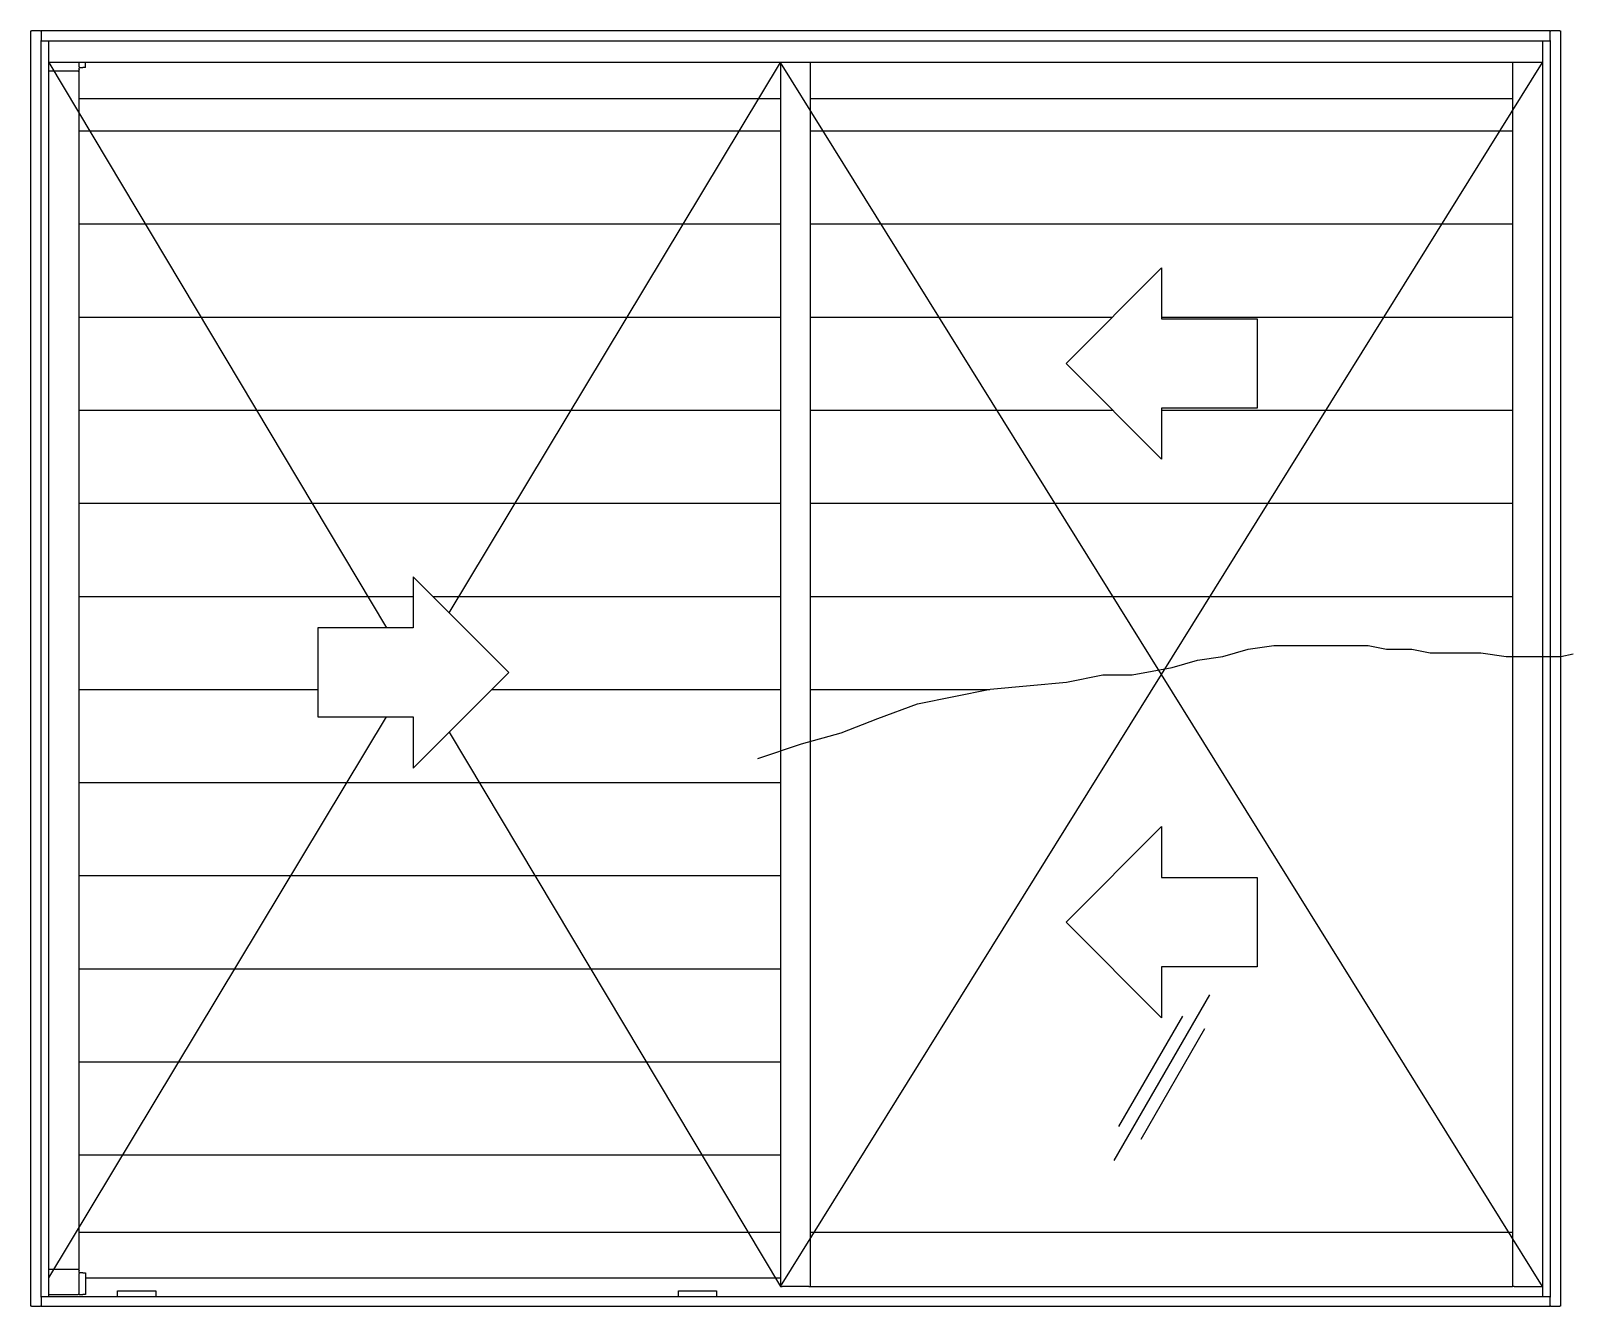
# Model space of a CAD drawing. Header units: millimetres. Extents: x 866.74 to 867.95, y 1142.93 to 1143.93.
import ezdxf

# ---------------------------------------------------------------- set-up
doc = ezdxf.new("R2010")
doc.units = ezdxf.units.MM
doc.header["$LTSCALE"] = 0.5
doc.layers.add('Gravia_Janelas', color=1, linetype='Continuous')

msp = doc.modelspace()

# ---------------------------------------------------------------- linework, layer by layer
at = {"layer": 'Gravia_Janelas'}
for p, q in [((866.7438, 1143.9286), (866.7442, 1143.9286)), ((866.7438, 1142.9286), (866.7438, 1143.9286)), ((866.7514, 1143.9286), (866.7442, 1143.9286)), ((866.7514, 1143.9286), (866.7518, 1143.9286)), ((866.7518, 1143.9282), (866.7518, 1143.9286)), ((867.9358, 1143.9286), (866.7518, 1143.9286)), ((866.7518, 1143.9282), (866.7518, 1143.921)), ((867.9358, 1143.9286), (867.9358, 1143.9282)), ((867.9358, 1143.9286), (867.9362, 1143.9286)), ((867.9358, 1143.921), (867.9358, 1143.9282)), ((867.9434, 1143.9286), (867.9362, 1143.9286)), ((867.9434, 1143.9286), (867.9438, 1143.9286)), ((867.9438, 1143.9286), (867.9438, 1142.9286)), ((866.7518, 1143.9206), (866.7518, 1143.921)), ((867.9358, 1143.9206), (866.7518, 1143.9206)), ((866.7518, 1142.9361), (866.7518, 1143.9206)), ((866.7578, 1142.9361), (866.7578, 1143.9206)), ((867.9298, 1143.9206), (867.9298, 1142.9361)), ((867.9358, 1143.921), (867.9358, 1143.9206)), ((867.9358, 1143.9206), (867.9358, 1142.9361)), ((867.9298, 1143.9037), (866.7578, 1143.9037)), ((866.7818, 1143.9005), (866.7818, 1143.9037)), ((866.7818, 1143.9005), (866.7818, 1143.8995)), ((866.7818, 1143.8998), (866.7821, 1143.8998)), ((866.7818, 1143.8983), (866.7818, 1143.8995)), ((866.7818, 1143.8983), (866.7818, 1143.8981)), ((866.7821, 1143.8998), (866.7846, 1143.8998)), ((866.7866, 1143.8998), (866.7846, 1143.8998)), ((866.7866, 1143.8998), (866.7866, 1143.9037)), ((867.332, 1143.9037), (867.332, 1142.9439)), ((867.3553, 1143.9037), (867.3553, 1143.8754)), ((867.9063, 1143.9037), (867.9063, 1143.8754)), ((866.7808, 1143.8971), (866.7578, 1143.8971)), ((866.7813, 1143.8973), (866.7813, 1143.8754)), ((867.332, 1143.8754), (866.7813, 1143.8754)), ((866.7813, 1143.8754), (866.7813, 1142.9867)), ((867.9063, 1143.8754), (867.3553, 1143.8754)), ((867.3553, 1143.8754), (867.3553, 1142.9867)), ((867.9063, 1143.8754), (867.9063, 1142.9867)), ((866.7813, 1143.8502), (867.332, 1143.8502)), ((867.3553, 1143.8502), (867.9063, 1143.8502)), ((866.7813, 1143.7772), (867.332, 1143.7772)), ((867.3553, 1143.7772), (867.9063, 1143.7772)), ((866.7813, 1143.7042), (867.332, 1143.7042)), ((867.3553, 1143.7042), (867.5924, 1143.7042)), ((867.6309, 1143.7042), (867.9063, 1143.7042)), ((866.7813, 1143.6312), (867.332, 1143.6312)), ((867.3553, 1143.6312), (867.5924, 1143.6312)), ((867.6309, 1143.6312), (867.9063, 1143.6312)), ((866.7813, 1143.5582), (867.332, 1143.5582)), ((867.3553, 1143.5582), (867.9063, 1143.5582)), ((866.7813, 1143.4852), (867.0438, 1143.4852)), ((867.0592, 1143.4852), (867.332, 1143.4852)), ((867.3553, 1143.4852), (867.9063, 1143.4852)), ((866.7813, 1143.4122), (866.9688, 1143.4122)), ((867.1055, 1143.4122), (867.332, 1143.4122)), ((867.3553, 1143.4122), (867.4961, 1143.4122)), ((866.7813, 1143.3392), (867.332, 1143.3392)), ((866.7813, 1143.2662), (867.332, 1143.2662)), ((866.7813, 1143.1932), (867.332, 1143.1932)), ((867.6684, 1143.1727), (867.5934, 1143.0428)), ((867.6472, 1143.156), (867.5972, 1143.0694)), ((867.6645, 1143.146), (867.6145, 1143.0594)), ((866.7813, 1143.1202), (867.332, 1143.1202)), ((866.7813, 1143.0472), (867.332, 1143.0472)), ((866.7813, 1142.9867), (867.332, 1142.9867)), ((866.7813, 1142.9867), (866.7813, 1142.9574)), ((867.3553, 1142.9867), (867.9063, 1142.9867)), ((867.3553, 1142.9867), (867.3553, 1142.9439)), ((867.9063, 1142.9867), (867.9063, 1142.9439)), ((866.7578, 1142.9575), (866.7808, 1142.9575)), ((866.7818, 1142.9565), (866.7818, 1142.9564)), ((866.7818, 1142.9551), (866.7818, 1142.9564)), ((866.7818, 1142.9551), (866.7818, 1142.9541)), ((866.7821, 1142.9548), (866.7818, 1142.9548)), ((866.7818, 1142.9378), (866.7818, 1142.9541)), ((866.7846, 1142.9548), (866.7821, 1142.9548)), ((866.7846, 1142.9548), (866.7866, 1142.9548)), ((866.7866, 1142.9548), (866.7866, 1142.9378)), ((866.7866, 1142.9509), (867.332, 1142.9509)), ((867.332, 1142.9439), (867.3331, 1142.9439)), ((867.3542, 1142.9439), (867.3331, 1142.9439)), ((867.3542, 1142.9439), (867.3553, 1142.9439)), ((867.3553, 1142.9439), (867.9063, 1142.9439)), ((867.9074, 1142.9439), (867.9063, 1142.9439)), ((867.9074, 1142.9439), (867.9298, 1142.9439)), ((866.7518, 1142.9357), (866.7518, 1142.9361)), ((866.7518, 1142.9361), (867.9358, 1142.9361)), ((866.7518, 1142.9357), (866.7518, 1142.929)), ((866.7578, 1142.9378), (866.7808, 1142.9378)), ((866.7818, 1142.9378), (866.7808, 1142.9378)), ((866.7818, 1142.9378), (866.7821, 1142.9378)), ((866.7821, 1142.9378), (866.7846, 1142.9378)), ((866.7866, 1142.9378), (866.7846, 1142.9378)), ((866.8118, 1142.9361), (866.8118, 1142.9407)), ((866.8118, 1142.9407), (866.8418, 1142.9407)), ((866.8118, 1142.9366), (866.8118, 1142.937)), ((866.8418, 1142.9407), (866.8418, 1142.9361)), ((866.8418, 1142.937), (866.8418, 1142.9366)), ((867.2518, 1142.9361), (867.2518, 1142.9407)), ((867.2518, 1142.9407), (867.2818, 1142.9407)), ((867.2518, 1142.9366), (867.2518, 1142.937)), ((867.2818, 1142.9407), (867.2818, 1142.9361)), ((867.2818, 1142.937), (867.2818, 1142.9366)), ((867.9358, 1142.9361), (867.9358, 1142.9357)), ((867.9358, 1142.929), (867.9358, 1142.9357)), ((866.7442, 1142.9286), (866.7438, 1142.9286)), ((866.7442, 1142.9286), (866.7514, 1142.9286)), ((866.7518, 1142.9286), (866.7514, 1142.9286)), ((866.7518, 1142.9286), (866.7518, 1142.929)), ((866.7518, 1142.9286), (867.9358, 1142.9286)), ((867.9358, 1142.929), (867.9358, 1142.9286)), ((867.9362, 1142.9286), (867.9358, 1142.9286)), ((867.9362, 1142.9286), (867.9434, 1142.9286)), ((867.9438, 1142.9286), (867.9434, 1142.9286))]:
    msp.add_line(p, q, dxfattribs=at)
for points in [[(866.7578, 1143.9037), (867.0229, 1143.4606)], [(867.072, 1143.4724), (867.332, 1143.9037)], [(867.332, 1142.9439), (867.9298, 1143.9037)], [(867.9298, 1142.9439), (867.332, 1143.9037)], [(867.3141, 1143.3581), (867.3483, 1143.3695), (867.3796, 1143.3781), (867.4082, 1143.3895), (867.4395, 1143.4009), (867.468, 1143.4066), (867.4965, 1143.4123), (867.5279, 1143.4152), (867.5564, 1143.418), (867.5849, 1143.4237), (867.6077, 1143.4237), (867.6391, 1143.4294), (867.659, 1143.4351), (867.679, 1143.438), (867.6989, 1143.4437), (867.7189, 1143.4466), (867.7331, 1143.4466), (867.7474, 1143.4466), (867.7617, 1143.4466), (867.7759, 1143.4466), (867.793, 1143.4466), (867.8073, 1143.4437), (867.8272, 1143.4437), (867.8415, 1143.4408), (867.8557, 1143.4408), (867.8814, 1143.4408), (867.9013, 1143.438), (867.9242, 1143.438), (867.9441, 1143.438), (867.9538, 1143.4401)], [(866.7578, 1142.9509), (867.0227, 1143.3906)], [(867.0719, 1143.3787), (867.332, 1142.9439)]]:
    msp.add_lwpolyline(points, dxfattribs=at)
for points in [[(867.5559, 1143.6677), (867.6309, 1143.7427), (867.6309, 1143.7027), (867.7059, 1143.7027), (867.7059, 1143.6327), (867.6309, 1143.6327), (867.6309, 1143.5927), (867.5559, 1143.6677)], [(867.1188, 1143.4256), (867.0438, 1143.5006), (867.0438, 1143.4606), (866.9688, 1143.4606), (866.9688, 1143.3906), (867.0438, 1143.3906), (867.0438, 1143.3506), (867.1188, 1143.4256)], [(867.5559, 1143.2297), (867.6309, 1143.3047), (867.6309, 1143.2647), (867.7059, 1143.2647), (867.7059, 1143.1947), (867.6309, 1143.1947), (867.6309, 1143.1547), (867.5559, 1143.2297)]]:
    msp.add_lwpolyline(points, close=True, dxfattribs=at)
for centre, start, end in [((866.7808, 1143.8981), 270, 0), ((866.7808, 1142.9565), 0, 90)]:
    msp.add_arc(centre, 0.001, start, end, dxfattribs=at)

doc.saveas('drawing.dxf')
